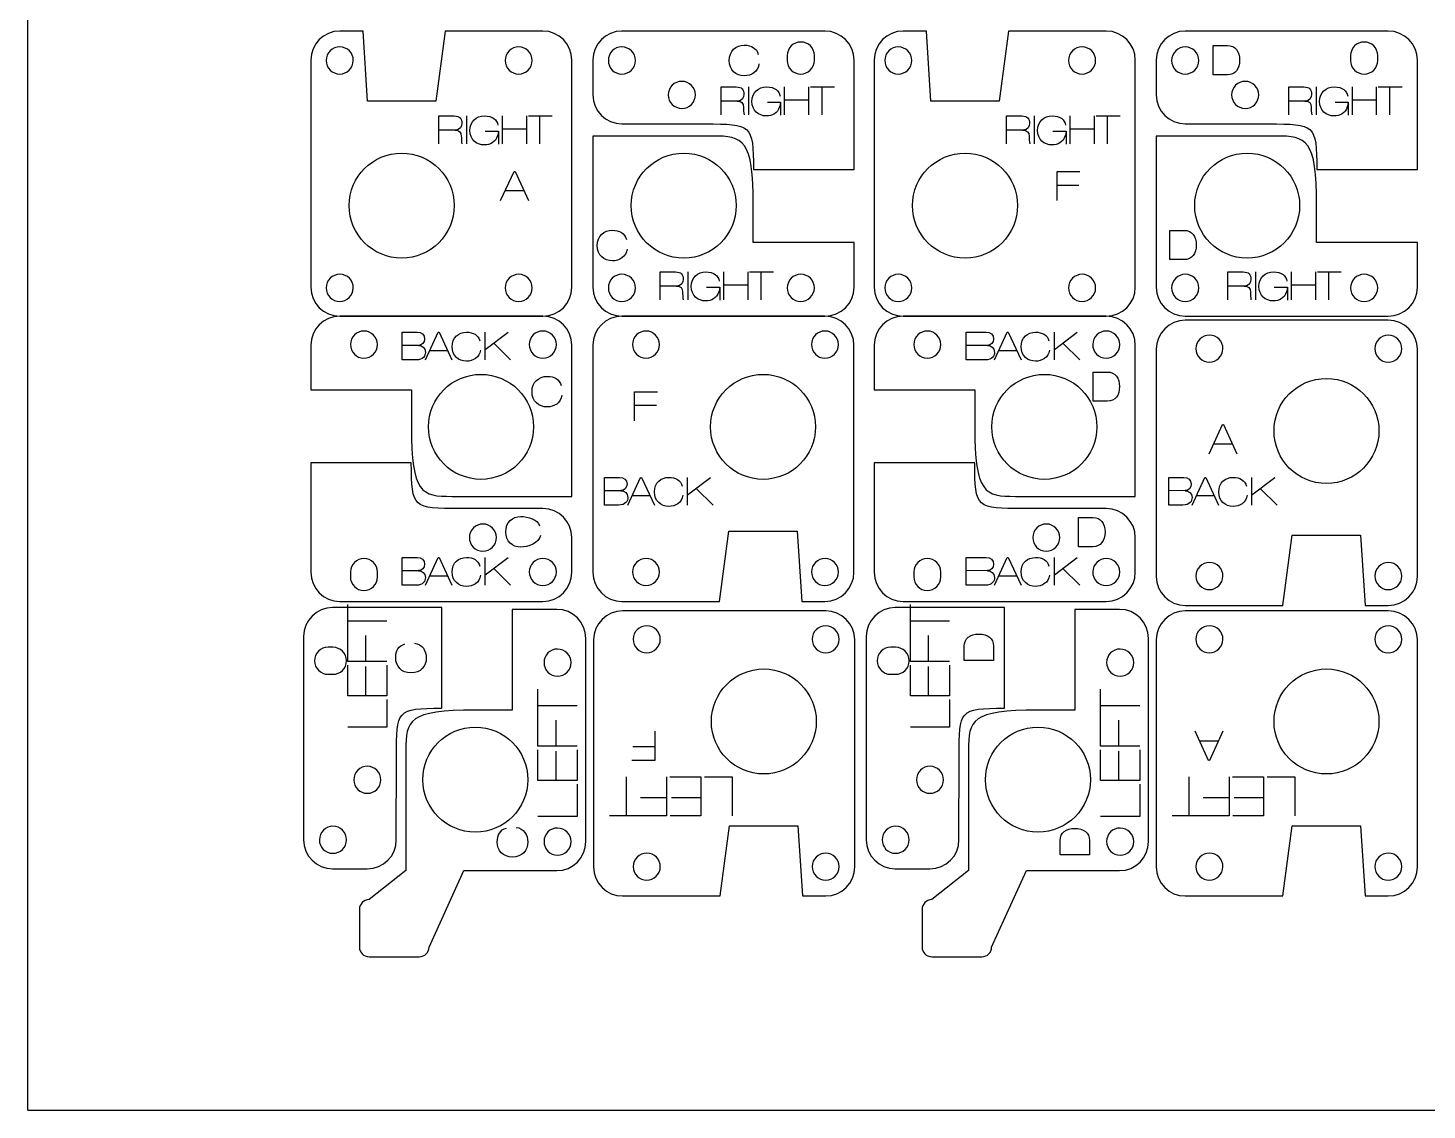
# Model space of a CAD drawing. Header units: millimetres. Extents: x 0 to 305, y -305 to 0.
# Drawn here: x 0 to 144.6, y -304.8 to -193 of the extents above; entities that cross this region are included whole.
import ezdxf

# ---------------------------------------------------------------- set-up
doc = ezdxf.new("R2010")
doc.units = ezdxf.units.MM
doc.layers.add('CUTS', color=1, linetype='Continuous', true_color=0xff0000)
doc.layers.add('TEXT', color=5, linetype='Continuous', true_color=0x0000ff)
doc.layers.add('laser bed referance', color=3, linetype='Continuous', lineweight=25, true_color=0x00ff00)

msp = doc.modelspace()

# ---------------------------------------------------------------- linework, layer by layer
at = {"layer": 'CUTS', "color": 1, "lineweight": 25, "true_color": 0xff0000}
for points in [[(35.1, -200.54), (34.64, -193.29), (32.23, -193.29)], [(53.23, -193.29), (43.14, -193.29), (42.17, -200.54), (35.1, -200.54), (35.1, -200.54)], [(82.4, -193.29), (61.4, -193.29)], [(93.35, -200.54), (92.88, -193.29), (90.48, -193.29)], [(111.48, -193.29), (101.38, -193.29), (100.42, -200.54), (93.35, -200.54), (93.35, -200.54)], [(140.64, -193.29), (119.64, -193.29)], [(29.24, -196.3), (29.24, -219.76)], [(56.23, -219.76), (56.23, -196.3)], [(58.4, -196.3), (58.4, -199.89)], [(75, -207.6), (85.4, -207.6), (85.4, -196.3)], [(78.5, -195.81), (78.5, -196.32)], [(81.3, -196.33), (81.3, -195.82), (81.3, -195.82)], [(87.48, -196.3), (87.48, -219.76)], [(114.48, -219.76), (114.48, -196.3)], [(116.64, -196.3), (116.64, -199.89)], [(133.24, -207.6), (143.64, -207.6), (143.64, -196.3)], [(136.74, -195.81), (136.74, -196.32)], [(139.54, -196.33), (139.54, -195.82), (139.54, -195.82)], [(61.4, -202.88), (69.99, -202.89), (69.99, -202.89)], [(119.64, -202.88), (128.23, -202.89), (128.23, -202.89)], [(58.4, -204.14), (58.4, -219.76)], [(70.8, -204.14), (58.4, -204.14), (58.4, -204.14)], [(116.64, -204.14), (116.64, -219.76)], [(129.04, -204.14), (116.64, -204.14), (116.64, -204.14)], [(85.4, -219.76), (85.4, -215.15), (74.99, -215.15), (74.99, -211.33)], [(143.64, -219.76), (143.64, -215.15), (133.23, -215.15), (133.23, -211.33)], [(53.23, -222.76), (32.23, -222.76)], [(32.23, -222.76), (53.23, -222.76)], [(82.39, -222.76), (61.4, -222.76)], [(61.4, -222.76), (82.4, -222.76)], [(111.48, -222.76), (90.48, -222.76)], [(90.48, -222.76), (111.48, -222.76)], [(119.64, -222.76), (140.64, -222.76)], [(140.64, -223.18), (119.64, -223.18)], [(29.24, -225.76), (29.24, -230.37), (39.64, -230.37), (39.64, -234.19)], [(56.23, -241.38), (56.23, -225.76)], [(58.4, -225.76), (58.4, -249.23)], [(85.39, -249.23), (85.39, -225.76)], [(87.48, -225.76), (87.48, -230.37), (97.89, -230.37), (97.89, -234.19)], [(114.48, -241.38), (114.48, -225.76)], [(116.64, -226.18), (116.64, -249.65)], [(143.64, -249.65), (143.64, -226.18)], [(39.63, -237.92), (29.24, -237.92), (29.24, -249.23)], [(97.88, -237.92), (87.48, -237.92), (87.48, -249.23)], [(43.83, -241.38), (56.23, -241.38), (56.23, -241.38)], [(102.08, -241.38), (114.48, -241.38), (114.48, -241.38)], [(53.23, -242.64), (44.64, -242.63), (44.64, -242.64)], [(111.48, -242.64), (102.89, -242.63), (102.89, -242.64)], [(56.23, -249.23), (56.23, -245.64)], [(72.46, -244.98), (79.53, -244.98), (79.53, -244.98)], [(114.48, -249.23), (114.48, -245.64)], [(119.64, -252.65), (129.74, -252.65), (130.7, -245.4), (137.77, -245.4), (137.77, -245.4)], [(137.77, -245.4), (138.24, -252.65), (140.64, -252.65)], [(33.33, -249.19), (33.33, -249.7), (33.33, -249.7)], [(36.13, -249.71), (36.13, -249.2)], [(91.58, -249.19), (91.58, -249.7), (91.58, -249.7)], [(94.38, -249.71), (94.38, -249.2)], [(42.8, -263.27), (42.8, -252.88), (31.49, -252.88)], [(32.23, -252.23), (53.23, -252.23)], [(54.68, -253.06), (50.07, -253.06), (50.07, -263.47), (46.25, -263.47)], [(61.4, -252.23), (71.49, -252.23)], [(79.99, -252.23), (82.39, -252.23)], [(100.97, -263.27), (100.97, -252.88), (89.66, -252.88)], [(90.48, -252.23), (111.48, -252.23)], [(112.85, -253.06), (108.24, -253.06), (108.24, -263.47), (104.42, -263.47)], [(82.47, -253.22), (61.47, -253.22)], [(140.64, -253.22), (119.64, -253.22)], [(28.49, -255.87), (28.49, -276.87)], [(86.66, -255.87), (86.66, -276.87)], [(31.53, -256.97), (31.02, -256.97), (31.02, -256.97)], [(57.68, -277.06), (57.68, -256.06)], [(58.47, -256.22), (58.47, -279.68)], [(85.47, -279.68), (85.47, -256.22)], [(89.7, -256.97), (89.19, -256.97), (89.19, -256.97)], [(115.85, -277.06), (115.85, -256.06)], [(116.64, -256.22), (116.64, -279.68)], [(143.64, -279.68), (143.64, -256.22)], [(31.01, -259.77), (31.52, -259.77)], [(89.18, -259.77), (89.69, -259.77)], [(39.06, -267.66), (39.06, -280.06), (35.26, -283.06)], [(38.08, -276.87), (38.09, -268.29), (38.09, -268.29)], [(97.23, -267.66), (97.23, -280.06), (93.43, -283.06)], [(96.25, -276.87), (96.26, -268.29), (96.26, -268.29)], [(61.47, -282.68), (71.57, -282.68), (72.53, -275.44), (79.6, -275.44), (79.6, -275.44)], [(79.6, -275.44), (80.07, -282.68), (82.47, -282.68)], [(119.64, -282.68), (129.74, -282.68), (130.7, -275.44), (137.77, -275.44), (137.77, -275.44)], [(137.77, -275.44), (138.24, -282.68), (140.64, -282.68)], [(31.49, -279.87), (35.08, -279.87)], [(41.46, -287.96), (45.06, -280.06), (54.68, -280.06)], [(89.66, -279.87), (93.25, -279.87)], [(99.63, -287.96), (103.23, -280.06), (112.85, -280.06)], [(34.26, -284.07), (34.26, -287.96), (34.26, -287.96)], [(92.43, -284.07), (92.43, -287.96), (92.43, -287.96)], [(35.26, -288.96), (40.46, -288.96)], [(93.43, -288.96), (98.63, -288.96)]]:
    msp.add_lwpolyline(points, dxfattribs=at)
for points in [[(32.23, -193.29), (30.58, -193.29), (29.24, -194.64), (29.24, -196.3)], [(56.23, -196.3), (56.23, -194.64), (54.89, -193.29), (53.23, -193.29)], [(61.4, -193.29), (59.74, -193.29), (58.4, -194.64), (58.4, -196.3)], [(85.4, -196.3), (85.4, -194.64), (84.05, -193.29), (82.4, -193.29)], [(90.48, -193.29), (88.82, -193.29), (87.48, -194.64), (87.48, -196.3)], [(114.48, -196.3), (114.48, -194.64), (113.13, -193.29), (111.48, -193.29)], [(119.64, -193.29), (117.99, -193.29), (116.64, -194.64), (116.64, -196.3)], [(143.64, -196.3), (143.64, -194.64), (142.3, -193.29), (140.64, -193.29)], [(32.24, -194.93), (31.47, -194.93), (30.84, -195.55), (30.83, -196.32)], [(33.63, -196.33), (33.64, -195.56), (33.01, -194.93), (32.24, -194.93)], [(50.74, -194.93), (49.96, -194.93), (49.33, -195.55), (49.33, -196.32)], [(52.13, -196.33), (52.13, -195.56), (51.51, -194.93), (50.74, -194.93)], [(61.4, -194.93), (60.63, -194.93), (60, -195.55), (60, -196.32)], [(62.8, -196.33), (62.8, -195.56), (62.18, -194.93), (61.4, -194.93)], [(79.9, -194.42), (79.13, -194.42), (78.5, -195.04), (78.5, -195.81)], [(81.3, -195.82), (81.3, -195.05), (80.67, -194.42), (79.9, -194.42)], [(89.98, -194.93), (89.21, -194.93), (88.58, -195.55), (88.58, -196.32)], [(91.38, -196.33), (91.38, -195.56), (90.76, -194.93), (89.98, -194.93)], [(108.98, -194.93), (108.21, -194.93), (107.58, -195.55), (107.58, -196.32)], [(110.38, -196.33), (110.38, -195.56), (109.76, -194.93), (108.98, -194.93)], [(119.65, -194.93), (118.87, -194.93), (118.25, -195.55), (118.24, -196.32)], [(121.04, -196.33), (121.05, -195.56), (120.42, -194.93), (119.65, -194.93)], [(138.15, -194.42), (137.37, -194.42), (136.74, -195.04), (136.74, -195.81)], [(139.54, -195.82), (139.54, -195.05), (138.92, -194.42), (138.15, -194.42)], [(30.83, -196.32), (30.83, -197.1), (31.46, -197.73), (32.23, -197.73)], [(32.23, -197.73), (33, -197.73), (33.63, -197.11), (33.63, -196.33)], [(49.33, -196.32), (49.33, -197.1), (49.95, -197.73), (50.73, -197.73)], [(50.73, -197.73), (51.5, -197.73), (52.13, -197.11), (52.13, -196.33)], [(60, -196.32), (60, -197.1), (60.62, -197.73), (61.39, -197.73)], [(61.39, -197.73), (62.17, -197.73), (62.8, -197.11), (62.8, -196.33)], [(78.5, -196.32), (78.49, -197.1), (79.12, -197.73), (79.89, -197.73)], [(79.89, -197.73), (80.66, -197.73), (81.29, -197.11), (81.3, -196.33)], [(88.58, -196.32), (88.58, -197.1), (89.2, -197.73), (89.97, -197.73)], [(89.97, -197.73), (90.75, -197.73), (91.38, -197.11), (91.38, -196.33)], [(107.58, -196.32), (107.57, -197.1), (108.2, -197.73), (108.97, -197.73)], [(108.97, -197.73), (109.75, -197.73), (110.37, -197.11), (110.38, -196.33)], [(118.24, -196.32), (118.24, -197.1), (118.86, -197.73), (119.64, -197.73)], [(119.64, -197.73), (120.41, -197.73), (121.04, -197.11), (121.04, -196.33)], [(136.74, -196.32), (136.74, -197.1), (137.36, -197.73), (138.14, -197.73)], [(138.14, -197.73), (138.91, -197.73), (139.54, -197.11), (139.54, -196.33)], [(67.6, -198.49), (66.83, -198.48), (66.2, -199.11), (66.2, -199.88)], [(69, -199.89), (69, -199.12), (68.38, -198.49), (67.6, -198.49)], [(125.85, -198.49), (125.07, -198.48), (124.45, -199.11), (124.44, -199.88)], [(127.24, -199.89), (127.25, -199.12), (126.62, -198.49), (125.85, -198.49)], [(58.4, -199.89), (58.4, -201.54), (59.74, -202.88), (61.4, -202.88)], [(66.2, -199.88), (66.19, -200.65), (66.82, -201.28), (67.59, -201.28)], [(67.59, -201.28), (68.37, -201.29), (68.99, -200.66), (69, -199.89)], [(116.64, -199.89), (116.64, -201.54), (117.99, -202.88), (119.64, -202.88)], [(124.44, -199.88), (124.44, -200.65), (125.07, -201.28), (125.84, -201.28)], [(125.84, -201.28), (126.61, -201.29), (127.24, -200.66), (127.24, -199.89)], [(69.99, -202.89), (74.79, -202.89), (75, -202.89), (75, -207.6)], [(128.23, -202.89), (133.03, -202.89), (133.24, -202.89), (133.24, -207.6)], [(74.99, -211.33), (74.99, -204.42), (73.93, -204.14), (70.8, -204.14)], [(133.23, -211.33), (133.23, -204.42), (132.18, -204.14), (129.04, -204.14)], [(33.21, -211.33), (33.21, -208.33), (35.64, -205.9), (38.63, -205.9)], [(38.63, -205.9), (41.63, -205.9), (44.06, -208.33), (44.06, -211.33)], [(62.37, -211.33), (62.37, -208.33), (64.8, -205.9), (67.8, -205.9)], [(67.8, -205.9), (70.79, -205.9), (73.22, -208.33), (73.22, -211.33)], [(91.45, -211.33), (91.45, -208.33), (93.88, -205.9), (96.88, -205.9)], [(96.88, -205.9), (99.88, -205.9), (102.3, -208.33), (102.3, -211.33)], [(120.62, -211.33), (120.62, -208.33), (123.05, -205.9), (126.04, -205.9)], [(126.04, -205.9), (129.04, -205.9), (131.47, -208.33), (131.47, -211.33)], [(38.63, -216.75), (35.64, -216.75), (33.21, -214.33), (33.21, -211.33)], [(44.06, -211.33), (44.06, -214.33), (41.63, -216.75), (38.63, -216.75)], [(67.8, -216.75), (64.8, -216.75), (62.37, -214.33), (62.37, -211.33)], [(73.22, -211.33), (73.22, -214.33), (70.79, -216.75), (67.8, -216.75)], [(96.88, -216.75), (93.88, -216.75), (91.45, -214.33), (91.45, -211.33)], [(102.3, -211.33), (102.3, -214.33), (99.88, -216.75), (96.88, -216.75)], [(126.04, -216.75), (123.05, -216.75), (120.62, -214.33), (120.62, -211.33)], [(131.47, -211.33), (131.47, -214.33), (129.04, -216.75), (126.04, -216.75)], [(29.24, -219.76), (29.24, -221.42), (30.58, -222.76), (32.23, -222.76)], [(32.24, -218.43), (31.47, -218.43), (30.84, -219.05), (30.83, -219.82)], [(30.83, -219.82), (30.83, -220.6), (31.46, -221.23), (32.23, -221.23)], [(32.23, -221.23), (33, -221.23), (33.63, -220.61), (33.63, -219.84)], [(33.63, -219.84), (33.64, -219.06), (33.01, -218.43), (32.24, -218.43)], [(50.74, -218.43), (49.96, -218.43), (49.33, -219.05), (49.33, -219.82)], [(49.33, -219.82), (49.33, -220.6), (49.95, -221.23), (50.73, -221.23)], [(50.73, -221.23), (51.5, -221.23), (52.13, -220.61), (52.13, -219.84)], [(52.13, -219.84), (52.13, -219.06), (51.51, -218.43), (50.74, -218.43)], [(53.23, -222.76), (54.89, -222.76), (56.23, -221.42), (56.23, -219.76)], [(58.4, -219.76), (58.4, -221.42), (59.74, -222.76), (61.4, -222.76)], [(61.4, -218.43), (60.63, -218.43), (60, -219.05), (60, -219.83)], [(60, -219.83), (60, -220.6), (60.62, -221.23), (61.39, -221.23)], [(61.39, -221.23), (62.17, -221.23), (62.8, -220.61), (62.8, -219.84)], [(62.8, -219.84), (62.8, -219.06), (62.18, -218.43), (61.4, -218.43)], [(78.5, -219.83), (78.49, -220.6), (79.12, -221.23), (79.89, -221.23)], [(79.9, -218.43), (79.13, -218.43), (78.5, -219.05), (78.5, -219.83)], [(79.89, -221.23), (80.66, -221.23), (81.29, -220.61), (81.3, -219.84)], [(81.3, -219.84), (81.3, -219.06), (80.67, -218.43), (79.9, -218.43)], [(82.4, -222.76), (84.05, -222.76), (85.4, -221.42), (85.4, -219.76)], [(87.48, -219.76), (87.48, -221.42), (88.82, -222.76), (90.48, -222.76)], [(89.98, -218.43), (89.21, -218.43), (88.58, -219.05), (88.58, -219.82)], [(88.58, -219.82), (88.58, -220.6), (89.2, -221.23), (89.97, -221.23)], [(89.97, -221.23), (90.75, -221.23), (91.38, -220.61), (91.38, -219.84)], [(91.38, -219.84), (91.38, -219.06), (90.76, -218.43), (89.98, -218.43)], [(107.58, -219.82), (107.57, -220.6), (108.2, -221.23), (108.97, -221.23)], [(108.98, -218.43), (108.21, -218.43), (107.58, -219.05), (107.58, -219.82)], [(108.97, -221.23), (109.75, -221.23), (110.37, -220.61), (110.38, -219.84)], [(110.38, -219.84), (110.38, -219.06), (109.75, -218.43), (108.98, -218.43)], [(111.48, -222.76), (113.13, -222.76), (114.48, -221.42), (114.48, -219.76)], [(116.64, -219.76), (116.64, -221.42), (117.99, -222.76), (119.64, -222.76)], [(119.65, -218.43), (118.87, -218.43), (118.25, -219.05), (118.24, -219.83)], [(118.24, -219.83), (118.24, -220.6), (118.86, -221.23), (119.64, -221.23)], [(119.64, -221.23), (120.41, -221.23), (121.04, -220.61), (121.04, -219.84)], [(121.04, -219.84), (121.05, -219.06), (120.42, -218.43), (119.65, -218.43)], [(138.14, -218.43), (137.37, -218.43), (136.74, -219.05), (136.74, -219.83)], [(136.74, -219.83), (136.74, -220.6), (137.36, -221.23), (138.14, -221.23)], [(139.54, -219.84), (139.54, -219.06), (138.92, -218.43), (138.14, -218.43)], [(138.14, -221.23), (138.91, -221.23), (139.54, -220.61), (139.54, -219.84)], [(140.64, -222.76), (142.3, -222.76), (143.64, -221.42), (143.64, -219.76)], [(32.23, -222.76), (30.58, -222.76), (29.24, -224.1), (29.24, -225.76)], [(56.23, -225.76), (56.23, -224.1), (54.89, -222.76), (53.23, -222.76)], [(61.4, -222.76), (59.74, -222.76), (58.4, -224.1), (58.4, -225.76)], [(85.39, -225.76), (85.39, -224.1), (84.05, -222.76), (82.39, -222.76)], [(90.48, -222.76), (88.82, -222.76), (87.48, -224.1), (87.48, -225.76)], [(114.48, -225.76), (114.48, -224.1), (113.13, -222.76), (111.48, -222.76)], [(119.64, -223.18), (117.99, -223.18), (116.64, -224.53), (116.64, -226.18)], [(143.64, -226.18), (143.64, -224.53), (142.3, -223.18), (140.64, -223.18)], [(34.74, -224.29), (33.97, -224.29), (33.34, -224.91), (33.34, -225.69)], [(36.13, -225.7), (36.14, -224.92), (35.51, -224.29), (34.74, -224.29)], [(53.24, -224.29), (52.46, -224.29), (51.83, -224.91), (51.83, -225.69)], [(54.63, -225.7), (54.63, -224.92), (54.01, -224.29), (53.24, -224.29)], [(63.9, -224.29), (63.13, -224.29), (62.5, -224.91), (62.5, -225.69)], [(65.3, -225.7), (65.3, -224.92), (64.68, -224.29), (63.9, -224.29)], [(82.4, -224.29), (81.63, -224.29), (81, -224.91), (81, -225.69)], [(83.79, -225.7), (83.8, -224.92), (83.17, -224.29), (82.4, -224.29)], [(92.99, -224.29), (92.21, -224.29), (91.58, -224.91), (91.58, -225.69)], [(94.38, -225.7), (94.38, -224.92), (93.76, -224.29), (92.99, -224.29)], [(111.48, -224.29), (110.71, -224.29), (110.08, -224.91), (110.08, -225.69)], [(112.88, -225.7), (112.88, -224.92), (112.25, -224.29), (111.48, -224.29)], [(122.15, -224.71), (121.37, -224.71), (120.75, -225.34), (120.74, -226.11)], [(123.54, -226.12), (123.55, -225.35), (122.92, -224.72), (122.15, -224.71)], [(140.64, -224.71), (139.87, -224.71), (139.24, -225.34), (139.24, -226.11)], [(142.04, -226.12), (142.04, -225.35), (141.42, -224.72), (140.64, -224.71)], [(33.34, -225.69), (33.33, -226.46), (33.96, -227.09), (34.73, -227.09)], [(34.73, -227.09), (35.5, -227.09), (36.13, -226.47), (36.13, -225.7)], [(51.83, -225.69), (51.83, -226.46), (52.45, -227.09), (53.23, -227.09)], [(53.23, -227.09), (54, -227.09), (54.63, -226.47), (54.63, -225.7)], [(62.5, -225.69), (62.5, -226.46), (63.12, -227.09), (63.89, -227.09)], [(63.89, -227.09), (64.67, -227.09), (65.3, -226.47), (65.3, -225.7)], [(81, -225.69), (80.99, -226.46), (81.62, -227.09), (82.39, -227.09)], [(82.39, -227.09), (83.16, -227.09), (83.79, -226.47), (83.79, -225.7)], [(91.58, -225.69), (91.58, -226.46), (92.2, -227.09), (92.98, -227.09)], [(92.98, -227.09), (93.75, -227.09), (94.38, -226.47), (94.38, -225.7)], [(110.08, -225.69), (110.07, -226.46), (110.7, -227.09), (111.47, -227.09)], [(111.47, -227.09), (112.25, -227.09), (112.87, -226.47), (112.88, -225.7)], [(120.74, -226.11), (120.74, -226.88), (121.37, -227.51), (122.14, -227.51)], [(122.14, -227.51), (122.91, -227.52), (123.54, -226.89), (123.54, -226.12)], [(139.24, -226.11), (139.24, -226.88), (139.86, -227.51), (140.63, -227.51)], [(140.63, -227.51), (141.41, -227.52), (142.04, -226.89), (142.04, -226.12)], [(41.41, -234.19), (41.41, -231.19), (43.84, -228.77), (46.83, -228.77)], [(46.83, -228.77), (49.83, -228.77), (52.26, -231.19), (52.26, -234.19)], [(70.57, -234.19), (70.57, -231.19), (73, -228.77), (76, -228.77)], [(76, -228.77), (78.99, -228.77), (81.42, -231.19), (81.42, -234.19)], [(99.65, -234.19), (99.65, -231.19), (102.08, -228.77), (105.08, -228.77)], [(105.08, -228.77), (108.07, -228.77), (110.5, -231.19), (110.5, -234.19)], [(128.82, -234.61), (128.82, -231.62), (131.24, -229.19), (134.24, -229.19)], [(134.24, -229.19), (137.24, -229.19), (139.67, -231.62), (139.67, -234.61)], [(39.64, -234.19), (39.64, -241.1), (40.7, -241.38), (43.83, -241.38)], [(46.83, -239.62), (43.84, -239.62), (41.41, -237.19), (41.41, -234.19)], [(52.26, -234.19), (52.26, -237.19), (49.83, -239.62), (46.83, -239.62)], [(76, -239.62), (73, -239.62), (70.57, -237.19), (70.57, -234.19)], [(81.42, -234.19), (81.42, -237.19), (78.99, -239.62), (76, -239.62)], [(97.89, -234.19), (97.89, -241.1), (98.94, -241.38), (102.08, -241.38)], [(105.08, -239.62), (102.08, -239.62), (99.65, -237.19), (99.65, -234.19)], [(110.5, -234.19), (110.5, -237.19), (108.07, -239.62), (105.08, -239.62)], [(134.24, -240.04), (131.24, -240.04), (128.82, -237.61), (128.82, -234.61)], [(139.67, -234.61), (139.67, -237.61), (137.24, -240.04), (134.24, -240.04)], [(44.64, -242.64), (39.84, -242.64), (39.63, -242.64), (39.63, -237.92)], [(102.89, -242.64), (98.09, -242.64), (97.88, -242.64), (97.88, -237.92)], [(56.23, -245.64), (56.23, -243.98), (54.89, -242.64), (53.23, -242.64)], [(114.48, -245.64), (114.48, -243.98), (113.13, -242.64), (111.48, -242.64)], [(47.04, -244.24), (46.26, -244.23), (45.64, -244.86), (45.63, -245.63)], [(48.43, -245.64), (48.44, -244.87), (47.81, -244.24), (47.04, -244.24)], [(105.28, -244.24), (104.51, -244.23), (103.88, -244.86), (103.88, -245.63)], [(106.68, -245.64), (106.68, -244.87), (106.06, -244.24), (105.28, -244.24)], [(45.63, -245.63), (45.63, -246.4), (46.25, -247.03), (47.03, -247.04)], [(47.03, -247.04), (47.8, -247.04), (48.43, -246.41), (48.43, -245.64)], [(71.49, -252.23), (71.49, -252.23), (72.46, -244.98), (72.46, -244.98)], [(79.53, -244.98), (79.53, -244.98), (79.99, -252.23), (79.99, -252.23)], [(103.88, -245.63), (103.87, -246.4), (104.5, -247.03), (105.27, -247.04)], [(105.27, -247.04), (106.05, -247.04), (106.67, -246.41), (106.68, -245.64)], [(34.74, -247.79), (33.97, -247.79), (33.34, -248.42), (33.33, -249.19)], [(36.13, -249.2), (36.14, -248.42), (35.51, -247.79), (34.74, -247.79)], [(53.24, -247.79), (52.46, -247.79), (51.83, -248.41), (51.83, -249.19)], [(54.63, -249.2), (54.63, -248.42), (54.01, -247.79), (53.24, -247.79)], [(63.9, -247.79), (63.13, -247.79), (62.5, -248.41), (62.5, -249.19)], [(65.3, -249.2), (65.3, -248.42), (64.68, -247.79), (63.9, -247.79)], [(82.4, -247.79), (81.63, -247.79), (81, -248.41), (81, -249.19)], [(83.79, -249.2), (83.8, -248.42), (83.17, -247.79), (82.4, -247.79)], [(92.98, -247.79), (92.21, -247.79), (91.58, -248.42), (91.58, -249.19)], [(94.38, -249.2), (94.38, -248.42), (93.76, -247.79), (92.98, -247.79)], [(111.48, -247.79), (110.71, -247.79), (110.08, -248.41), (110.08, -249.19)], [(112.88, -249.2), (112.88, -248.42), (112.25, -247.79), (111.48, -247.79)], [(122.15, -248.22), (121.38, -248.21), (120.75, -248.84), (120.74, -249.61)], [(123.54, -249.62), (123.55, -248.85), (122.92, -248.22), (122.15, -248.22)], [(140.65, -248.22), (139.87, -248.21), (139.24, -248.84), (139.24, -249.61)], [(142.04, -249.62), (142.04, -248.85), (141.42, -248.22), (140.65, -248.22)], [(29.24, -249.23), (29.24, -250.88), (30.58, -252.23), (32.23, -252.23)], [(33.33, -249.7), (33.33, -250.47), (33.96, -251.1), (34.73, -251.1)], [(34.73, -251.1), (35.5, -251.11), (36.13, -250.48), (36.13, -249.71)], [(51.83, -249.19), (51.83, -249.96), (52.45, -250.59), (53.23, -250.59)], [(53.23, -250.59), (54, -250.59), (54.63, -249.97), (54.63, -249.2)], [(53.23, -252.23), (54.89, -252.23), (56.23, -250.88), (56.23, -249.23)], [(58.4, -249.23), (58.4, -250.88), (59.74, -252.23), (61.4, -252.23)], [(62.5, -249.19), (62.5, -249.96), (63.12, -250.59), (63.89, -250.59)], [(63.89, -250.59), (64.67, -250.59), (65.3, -249.97), (65.3, -249.2)], [(81, -249.19), (80.99, -249.96), (81.62, -250.59), (82.39, -250.59)], [(82.39, -250.59), (83.16, -250.59), (83.79, -249.97), (83.79, -249.2)], [(82.39, -252.23), (84.05, -252.23), (85.39, -250.88), (85.39, -249.23)], [(87.48, -249.23), (87.48, -250.88), (88.82, -252.23), (90.48, -252.23)], [(91.58, -249.7), (91.58, -250.47), (92.2, -251.1), (92.97, -251.1)], [(92.97, -251.1), (93.75, -251.11), (94.38, -250.48), (94.38, -249.71)], [(110.08, -249.19), (110.07, -249.96), (110.7, -250.59), (111.47, -250.59)], [(111.47, -250.59), (112.25, -250.59), (112.87, -249.97), (112.88, -249.2)], [(111.48, -252.23), (113.13, -252.23), (114.48, -250.88), (114.48, -249.23)], [(116.64, -249.65), (116.64, -251.31), (117.99, -252.65), (119.64, -252.65)], [(120.74, -249.61), (120.74, -250.38), (121.37, -251.01), (122.14, -251.02)], [(122.14, -251.02), (122.91, -251.02), (123.54, -250.39), (123.54, -249.62)], [(139.24, -249.61), (139.24, -250.38), (139.86, -251.01), (140.63, -251.02)], [(140.63, -251.02), (141.41, -251.02), (142.04, -250.39), (142.04, -249.62)], [(140.64, -252.65), (142.3, -252.65), (143.64, -251.31), (143.64, -249.65)], [(31.49, -252.88), (29.84, -252.88), (28.49, -254.22), (28.49, -255.87)], [(57.68, -256.06), (57.68, -254.4), (56.34, -253.06), (54.68, -253.06)], [(89.66, -252.88), (88.01, -252.88), (86.66, -254.22), (86.66, -255.87)], [(115.85, -256.06), (115.85, -254.4), (114.51, -253.06), (112.85, -253.06)], [(61.47, -253.22), (59.82, -253.22), (58.47, -254.56), (58.47, -256.22)], [(85.47, -256.22), (85.47, -254.56), (84.13, -253.22), (82.47, -253.22)], [(119.64, -253.22), (117.99, -253.22), (116.64, -254.56), (116.64, -256.22)], [(143.64, -256.22), (143.64, -254.56), (142.3, -253.22), (140.64, -253.22)], [(63.98, -254.75), (63.21, -254.75), (62.58, -255.37), (62.57, -256.14)], [(65.37, -256.16), (65.38, -255.38), (64.75, -254.75), (63.98, -254.75)], [(82.47, -254.75), (81.7, -254.75), (81.07, -255.37), (81.07, -256.14)], [(83.87, -256.16), (83.87, -255.38), (83.25, -254.75), (82.47, -254.75)], [(122.15, -254.75), (121.37, -254.75), (120.75, -255.37), (120.74, -256.14)], [(123.54, -256.16), (123.55, -255.38), (122.92, -254.75), (122.15, -254.75)], [(140.64, -254.75), (139.87, -254.75), (139.24, -255.37), (139.24, -256.14)], [(142.04, -256.16), (142.04, -255.38), (141.42, -254.75), (140.64, -254.75)], [(31.02, -256.97), (30.25, -256.97), (29.62, -257.6), (29.62, -258.37)], [(32.93, -258.38), (32.93, -257.61), (32.31, -256.98), (31.53, -256.97)], [(54.75, -257.16), (53.98, -257.16), (53.35, -257.78), (53.35, -258.55)], [(56.15, -258.56), (56.15, -257.79), (55.53, -257.16), (54.75, -257.16)], [(62.57, -256.14), (62.57, -256.92), (63.2, -257.55), (63.97, -257.55)], [(63.97, -257.55), (64.74, -257.55), (65.37, -256.93), (65.37, -256.16)], [(81.07, -256.14), (81.07, -256.92), (81.69, -257.55), (82.47, -257.55)], [(82.47, -257.55), (83.24, -257.55), (83.87, -256.93), (83.87, -256.16)], [(89.19, -256.97), (88.42, -256.97), (87.79, -257.6), (87.79, -258.37)], [(91.1, -258.38), (91.1, -257.61), (90.48, -256.98), (89.7, -256.97)], [(112.92, -257.16), (112.15, -257.16), (111.52, -257.78), (111.52, -258.55)], [(114.32, -258.56), (114.32, -257.79), (113.7, -257.16), (112.92, -257.16)], [(120.74, -256.14), (120.74, -256.92), (121.37, -257.55), (122.14, -257.55)], [(122.14, -257.55), (122.91, -257.55), (123.54, -256.93), (123.54, -256.16)], [(139.24, -256.14), (139.24, -256.92), (139.86, -257.55), (140.63, -257.55)], [(140.63, -257.55), (141.41, -257.55), (142.04, -256.93), (142.04, -256.16)], [(29.62, -258.37), (29.61, -259.14), (30.24, -259.77), (31.01, -259.77)], [(31.52, -259.77), (32.3, -259.78), (32.93, -259.15), (32.93, -258.38)], [(53.35, -258.55), (53.35, -259.33), (53.97, -259.96), (54.74, -259.96)], [(54.74, -259.96), (55.52, -259.96), (56.15, -259.34), (56.15, -258.56)], [(87.79, -258.37), (87.78, -259.14), (88.41, -259.77), (89.18, -259.77)], [(89.69, -259.77), (90.47, -259.78), (91.1, -259.15), (91.1, -258.38)], [(111.52, -258.55), (111.52, -259.33), (112.14, -259.96), (112.91, -259.96)], [(112.91, -259.96), (113.69, -259.96), (114.32, -259.34), (114.32, -258.56)], [(70.65, -264.65), (70.65, -261.65), (73.08, -259.22), (76.07, -259.22)], [(76.07, -259.22), (79.07, -259.22), (81.5, -261.65), (81.5, -264.65)], [(128.82, -264.65), (128.82, -261.65), (131.24, -259.22), (134.24, -259.22)], [(134.24, -259.22), (137.24, -259.22), (139.67, -261.65), (139.67, -264.65)], [(38.09, -268.29), (38.09, -263.48), (38.09, -263.27), (42.8, -263.27)], [(46.25, -263.47), (39.34, -263.47), (39.06, -264.52), (39.06, -267.66)], [(76.07, -270.07), (73.08, -270.07), (70.65, -267.65), (70.65, -264.65)], [(81.5, -264.65), (81.5, -267.65), (79.07, -270.07), (76.07, -270.07)], [(96.26, -268.29), (96.26, -263.48), (96.26, -263.27), (100.97, -263.27)], [(104.42, -263.47), (97.51, -263.47), (97.23, -264.52), (97.23, -267.66)], [(134.24, -270.07), (131.24, -270.07), (128.82, -267.65), (128.82, -264.65)], [(139.67, -264.65), (139.67, -267.65), (137.24, -270.07), (134.24, -270.07)], [(40.82, -270.66), (40.82, -267.66), (43.25, -265.23), (46.25, -265.23)], [(46.25, -265.23), (49.25, -265.23), (51.67, -267.66), (51.67, -270.66)], [(98.99, -270.66), (98.99, -267.66), (101.42, -265.23), (104.42, -265.23)], [(104.42, -265.23), (107.42, -265.23), (109.84, -267.66), (109.84, -270.66)], [(35.09, -269.27), (34.32, -269.27), (33.69, -269.89), (33.69, -270.67)], [(36.48, -270.68), (36.49, -269.9), (35.86, -269.28), (35.09, -269.27)], [(93.26, -269.27), (92.49, -269.27), (91.86, -269.89), (91.86, -270.67)], [(94.65, -270.68), (94.66, -269.9), (94.03, -269.28), (93.26, -269.27)], [(33.69, -270.67), (33.68, -271.44), (34.31, -272.07), (35.08, -272.07)], [(35.08, -272.07), (35.85, -272.08), (36.48, -271.45), (36.48, -270.68)], [(46.25, -276.08), (43.25, -276.08), (40.82, -273.65), (40.82, -270.66)], [(51.67, -270.66), (51.67, -273.65), (49.25, -276.08), (46.25, -276.08)], [(91.86, -270.67), (91.85, -271.44), (92.48, -272.07), (93.25, -272.07)], [(93.25, -272.07), (94.02, -272.08), (94.65, -271.45), (94.65, -270.68)], [(104.42, -276.08), (101.42, -276.08), (98.99, -273.65), (98.99, -270.66)], [(109.84, -270.66), (109.84, -273.65), (107.42, -276.08), (104.42, -276.08)], [(31.53, -275.47), (30.76, -275.47), (30.13, -276.1), (30.13, -276.87)], [(32.93, -276.88), (32.93, -276.1), (32.31, -275.48), (31.53, -275.47)], [(54.75, -275.66), (53.98, -275.65), (53.35, -276.28), (53.35, -277.05)], [(56.15, -277.06), (56.15, -276.29), (55.53, -275.66), (54.75, -275.66)], [(89.7, -275.47), (88.93, -275.47), (88.3, -276.1), (88.3, -276.87)], [(91.1, -276.88), (91.1, -276.1), (90.48, -275.48), (89.7, -275.47)], [(112.92, -275.66), (112.15, -275.65), (111.52, -276.28), (111.52, -277.05)], [(114.32, -277.06), (114.32, -276.29), (113.7, -275.66), (112.92, -275.66)], [(28.49, -276.87), (28.49, -278.53), (29.84, -279.87), (31.49, -279.87)], [(30.13, -276.87), (30.12, -277.64), (30.75, -278.27), (31.52, -278.27)], [(31.52, -278.27), (32.3, -278.27), (32.93, -277.65), (32.93, -276.88)], [(35.08, -279.87), (36.74, -279.87), (38.08, -278.53), (38.08, -276.87)], [(53.35, -277.05), (53.35, -277.83), (53.97, -278.45), (54.74, -278.46)], [(54.68, -280.06), (56.34, -280.06), (57.68, -278.71), (57.68, -277.06)], [(54.74, -278.46), (55.52, -278.46), (56.15, -277.84), (56.15, -277.06)], [(86.66, -276.87), (86.66, -278.53), (88.01, -279.87), (89.66, -279.87)], [(88.3, -276.87), (88.3, -277.64), (88.92, -278.27), (89.69, -278.27)], [(89.69, -278.27), (90.47, -278.27), (91.1, -277.65), (91.1, -276.88)], [(93.25, -279.87), (94.91, -279.87), (96.25, -278.53), (96.25, -276.87)], [(111.52, -277.05), (111.52, -277.83), (112.14, -278.45), (112.91, -278.46)], [(112.85, -280.06), (114.51, -280.06), (115.85, -278.71), (115.85, -277.06)], [(112.91, -278.46), (113.69, -278.46), (114.32, -277.84), (114.32, -277.06)], [(63.98, -278.25), (63.21, -278.25), (62.58, -278.87), (62.57, -279.65)], [(65.37, -279.66), (65.38, -278.88), (64.75, -278.25), (63.98, -278.25)], [(82.47, -278.25), (81.7, -278.25), (81.07, -278.87), (81.07, -279.64)], [(83.87, -279.65), (83.87, -278.88), (83.25, -278.25), (82.47, -278.25)], [(122.15, -278.25), (121.38, -278.25), (120.75, -278.87), (120.74, -279.65)], [(123.54, -279.66), (123.55, -278.88), (122.92, -278.25), (122.15, -278.25)], [(140.65, -278.25), (139.87, -278.25), (139.24, -278.87), (139.24, -279.64)], [(142.04, -279.65), (142.04, -278.88), (141.42, -278.25), (140.65, -278.25)], [(58.47, -279.68), (58.47, -281.34), (59.82, -282.68), (61.47, -282.68)], [(62.57, -279.65), (62.57, -280.42), (63.2, -281.05), (63.97, -281.05)], [(63.97, -281.05), (64.74, -281.05), (65.37, -280.43), (65.37, -279.66)], [(81.07, -279.64), (81.07, -280.42), (81.69, -281.05), (82.47, -281.05)], [(82.47, -281.05), (83.24, -281.05), (83.87, -280.43), (83.87, -279.65)], [(82.47, -282.68), (84.13, -282.68), (85.47, -281.34), (85.47, -279.68)], [(116.64, -279.68), (116.64, -281.34), (117.99, -282.68), (119.64, -282.68)], [(120.74, -279.65), (120.74, -280.42), (121.37, -281.05), (122.14, -281.05)], [(122.14, -281.05), (122.91, -281.05), (123.54, -280.43), (123.54, -279.66)], [(139.24, -279.64), (139.24, -280.42), (139.86, -281.05), (140.63, -281.05)], [(140.63, -281.05), (141.41, -281.05), (142.04, -280.43), (142.04, -279.65)], [(140.64, -282.68), (142.3, -282.68), (143.64, -281.34), (143.64, -279.68)], [(35.26, -283.06), (34.71, -283.06), (34.26, -283.52), (34.26, -284.07)], [(93.43, -283.06), (92.88, -283.06), (92.43, -283.52), (92.43, -284.07)], [(34.26, -287.96), (34.26, -288.51), (34.71, -288.96), (35.26, -288.96)], [(40.46, -288.96), (41.01, -288.96), (41.46, -288.51), (41.46, -287.96)], [(92.43, -287.96), (92.43, -288.51), (92.88, -288.96), (93.43, -288.96)], [(98.63, -288.96), (99.18, -288.96), (99.63, -288.51), (99.63, -287.96)]]:
    msp.add_open_spline(points, degree=3, dxfattribs=at)
at = {"layer": 'laser bed referance'}
for q in [(0, 0), (304.8, -304.8)]:
    msp.add_line((0, -304.8), q, dxfattribs=at)
at = {"layer": 'TEXT', "color": 5, "lineweight": 25, "true_color": 0x0000ff}
for points in [[(122.53, -194.79), (124, -194.79)], [(124, -197.81), (122.53, -197.81), (122.53, -194.79), (122.53, -194.79)], [(71.65, -201.93), (71.65, -199.06), (73.23, -199.06)], [(74.5, -199.06), (74.5, -201.93)], [(78.23, -201.93), (78.23, -199.06)], [(80.7, -199.06), (80.7, -201.93)], [(80.89, -199.06), (83.37, -199.06)], [(82.09, -201.93), (82.09, -199.08)], [(130.34, -201.93), (130.34, -199.06), (131.92, -199.06)], [(133.19, -199.06), (133.19, -201.93)], [(136.93, -201.93), (136.93, -199.06)], [(139.39, -199.06), (139.39, -201.93)], [(139.58, -199.06), (142.06, -199.06)], [(140.78, -201.93), (140.78, -199.08)], [(73.34, -200.53), (73.33, -200.53), (71.65, -200.54)], [(76.44, -200.65), (77.79, -200.65), (77.79, -201.99)], [(78.23, -200.39), (80.7, -200.39)], [(132.03, -200.53), (132.02, -200.53), (130.34, -200.54)], [(135.14, -200.65), (136.49, -200.65), (136.49, -201.99)], [(136.93, -200.39), (139.39, -200.39)], [(42.48, -204.93), (42.48, -202.06), (44.06, -202.06)], [(45.34, -202.06), (45.34, -204.93)], [(49.07, -204.93), (49.07, -202.06)], [(51.53, -202.06), (51.53, -204.93)], [(51.73, -202.06), (54.2, -202.06)], [(52.93, -204.93), (52.93, -202.08)], [(101.18, -204.93), (101.18, -202.06), (102.76, -202.06)], [(104.03, -202.06), (104.03, -204.93)], [(107.76, -204.93), (107.76, -202.06)], [(110.22, -202.06), (110.22, -204.93)], [(110.42, -202.06), (112.9, -202.06)], [(111.62, -204.93), (111.62, -202.08)], [(44.17, -203.53), (44.17, -203.53), (42.48, -203.54)], [(47.28, -203.65), (48.63, -203.65), (48.63, -204.99)], [(49.07, -203.39), (51.53, -203.39)], [(102.87, -203.53), (102.86, -203.53), (101.18, -203.54)], [(105.97, -203.65), (107.32, -203.65), (107.32, -204.99)], [(107.76, -203.39), (110.22, -203.39)], [(48.86, -210.81), (50.25, -207.79), (50.36, -207.79), (51.74, -210.81)], [(106.39, -210.81), (106.39, -207.79), (108.74, -207.79)], [(106.39, -209.2), (108.64, -209.2)], [(51.28, -209.81), (49.31, -209.81)], [(118.05, -213.89), (119.52, -213.89)], [(119.52, -216.91), (118.05, -216.91), (118.05, -213.89), (118.05, -213.89)], [(65.36, -221.05), (65.36, -218.18), (66.94, -218.18)], [(68.22, -218.18), (68.22, -221.05)], [(71.95, -221.05), (71.95, -218.18)], [(74.41, -218.18), (74.41, -221.05)], [(74.61, -218.18), (77.08, -218.18)], [(75.81, -221.05), (75.81, -218.2)], [(124.06, -221.05), (124.06, -218.18), (125.64, -218.18)], [(126.91, -218.18), (126.91, -221.05)], [(130.64, -221.05), (130.64, -218.18)], [(133.1, -218.18), (133.1, -221.05)], [(133.3, -218.18), (135.78, -218.18)], [(134.5, -221.05), (134.5, -218.2)], [(67.05, -219.65), (67.05, -219.65), (65.36, -219.66)], [(70.16, -219.77), (71.51, -219.77), (71.51, -221.11)], [(71.95, -219.51), (74.41, -219.51)], [(125.75, -219.65), (125.74, -219.65), (124.06, -219.66)], [(128.85, -219.77), (130.2, -219.77), (130.2, -221.11)], [(130.64, -219.51), (133.1, -219.51)], [(38.67, -224.41), (40.23, -224.41)], [(40.13, -227.28), (38.67, -227.28), (38.67, -224.41), (38.67, -224.41)], [(41.09, -227.28), (42.41, -224.41), (42.51, -224.41), (43.83, -227.28)], [(47.27, -226.21), (49.63, -224.41)], [(47.27, -227.28), (47.27, -224.41)], [(48.15, -225.55), (49.9, -227.28)], [(97, -224.41), (99.06, -224.41)], [(98.96, -227.28), (97, -227.28), (97, -224.41), (97, -224.41)], [(99.92, -227.28), (101.24, -224.41), (101.35, -224.41), (102.67, -227.28)], [(106.11, -226.21), (108.47, -224.41)], [(106.11, -227.28), (106.11, -224.41)], [(106.98, -225.55), (108.73, -227.28)], [(40.37, -225.78), (38.67, -225.78)], [(40.37, -225.77), (40.37, -225.78)], [(43.4, -226.33), (41.52, -226.33)], [(99.2, -225.78), (97, -225.77)], [(99.2, -225.77), (99.2, -225.78)], [(102.23, -226.33), (100.35, -226.33)], [(110.11, -228.53), (111.58, -228.53)], [(111.58, -231.55), (110.11, -231.55), (110.11, -228.53), (110.11, -228.53)], [(62.72, -233.58), (62.72, -230.56), (65.07, -230.56)], [(62.72, -231.96), (64.98, -231.96)], [(122.1, -236.98), (123.49, -233.96), (123.6, -233.96), (124.99, -236.98)], [(124.53, -235.98), (122.55, -235.98)], [(59.6, -239.42), (61.16, -239.42)], [(61.05, -242.29), (59.6, -242.29), (59.6, -239.42), (59.6, -239.42)], [(62.02, -242.29), (63.34, -239.42), (63.44, -239.42), (64.76, -242.29)], [(68.2, -241.22), (70.56, -239.42)], [(68.2, -242.29), (68.2, -239.42)], [(117.93, -239.42), (119.49, -239.42)], [(119.38, -242.29), (117.93, -242.29), (117.93, -239.42), (117.93, -239.42)], [(120.35, -242.29), (121.67, -239.42), (121.77, -239.42), (123.09, -242.29)], [(126.53, -241.22), (128.89, -239.42)], [(126.53, -242.29), (126.53, -239.42)], [(61.29, -240.79), (59.6, -240.79)], [(61.29, -240.78), (61.29, -240.79)], [(64.32, -241.34), (62.45, -241.34)], [(69.07, -240.56), (70.83, -242.29)], [(119.62, -240.79), (117.93, -240.78)], [(119.62, -240.78), (119.62, -240.79)], [(122.66, -241.34), (120.78, -241.34)], [(127.4, -240.56), (129.16, -242.29)], [(108.62, -243.56), (110.09, -243.56)], [(110.09, -246.58), (108.62, -246.58), (108.62, -243.56), (108.62, -243.56)], [(38.67, -247.69), (40.23, -247.69)], [(40.13, -250.56), (38.67, -250.56), (38.67, -247.69), (38.67, -247.69)], [(41.09, -250.56), (42.41, -247.69), (42.51, -247.69), (43.83, -250.56)], [(47.27, -249.49), (49.63, -247.69)], [(47.27, -250.56), (47.27, -247.69)], [(97, -247.69), (99.06, -247.69)], [(98.96, -250.56), (97, -250.56), (97, -247.69), (97, -247.69)], [(99.92, -250.56), (101.24, -247.69), (101.35, -247.69), (102.67, -250.56)], [(106.11, -249.49), (108.47, -247.69)], [(106.11, -250.56), (106.11, -247.69)], [(40.37, -249.06), (38.67, -249.06)], [(40.37, -249.05), (40.37, -249.06)], [(43.4, -249.61), (41.52, -249.61)], [(48.15, -248.83), (49.9, -250.56)], [(99.2, -249.06), (97, -249.05)], [(99.2, -249.05), (99.2, -249.06)], [(102.23, -249.61), (100.35, -249.61)], [(106.98, -248.83), (108.73, -250.56)], [(33.06, -256.05), (33.06, -252.55)], [(91.23, -256.05), (91.23, -252.55)], [(37.11, -254.29), (33.06, -254.29)], [(95.28, -254.29), (91.23, -254.29)], [(37.11, -258.45), (33.06, -258.45), (33.06, -255.61)], [(34.94, -258.45), (34.94, -255.77)], [(95.28, -258.45), (91.23, -258.45), (91.23, -255.61)], [(93.11, -258.45), (93.11, -255.77)], [(96.8, -258.34), (96.8, -256.87)], [(99.82, -256.87), (99.82, -258.34), (96.8, -258.34), (96.8, -258.34)], [(37.11, -258.81), (37.11, -262), (33.06, -262), (33.06, -258.84)], [(95.28, -258.81), (95.28, -262), (91.23, -262), (91.23, -258.84)], [(34.94, -262), (34.94, -258.97)], [(93.11, -262), (93.11, -258.97)], [(52.72, -264.8), (52.72, -261.3)], [(110.89, -264.8), (110.89, -261.3)], [(37.11, -262.39), (37.11, -265.23), (33.06, -265.23)], [(56.78, -263.04), (52.72, -263.04)], [(95.28, -262.39), (95.28, -265.23), (91.23, -265.23)], [(114.95, -263.04), (110.89, -263.04)], [(56.78, -267.2), (52.72, -267.2), (52.72, -264.36)], [(54.61, -267.2), (54.61, -264.52)], [(114.95, -267.2), (110.89, -267.2), (110.89, -264.36)], [(112.78, -267.2), (112.78, -264.52)], [(64.8, -265.66), (64.8, -268.68), (62.44, -268.68)], [(123.54, -265.66), (122.15, -268.68), (122.04, -268.68), (120.66, -265.66)], [(56.78, -267.56), (56.78, -270.75), (52.72, -270.75), (52.72, -267.59)], [(64.8, -267.27), (62.54, -267.27)], [(114.95, -267.56), (114.95, -270.75), (110.89, -270.75), (110.89, -267.59)], [(121.12, -266.65), (123.09, -266.65)], [(54.61, -270.75), (54.61, -267.72)], [(112.78, -270.75), (112.78, -267.72)], [(61.85, -270.35), (61.85, -274.4)], [(66.01, -270.35), (66.01, -274.4), (63.16, -274.4)], [(66.36, -270.35), (69.56, -270.35), (69.56, -274.4), (66.4, -274.4)], [(69.95, -270.35), (72.79, -270.35), (72.79, -274.4)], [(120.02, -270.35), (120.02, -274.4)], [(124.18, -270.35), (124.18, -274.4), (121.33, -274.4)], [(124.54, -270.35), (127.73, -270.35), (127.73, -274.4), (124.57, -274.4)], [(128.12, -270.35), (130.96, -270.35), (130.96, -274.4)], [(56.78, -271.14), (56.78, -274.48), (52.72, -274.48)], [(114.95, -271.14), (114.95, -274.48), (110.89, -274.48)], [(66.01, -272.52), (63.33, -272.52)], [(69.56, -272.52), (66.53, -272.52)], [(124.18, -272.52), (121.5, -272.52)], [(127.73, -272.52), (124.7, -272.52)], [(63.61, -274.4), (60.11, -274.4)], [(121.78, -274.4), (118.28, -274.4)], [(106.72, -278.42), (106.72, -276.95)], [(109.74, -276.95), (109.74, -278.42), (106.72, -278.42), (106.72, -278.42)]]:
    msp.add_lwpolyline(points, dxfattribs=at)
for points in [[(72.49, -196.33), (72.49, -195.33), (73.19, -194.75), (74.06, -194.75)], [(74.06, -194.75), (74.77, -194.75), (75.34, -195.04), (75.5, -195.7)], [(124, -194.79), (124.83, -194.79), (125.26, -195.4), (125.26, -196.3)], [(74.06, -197.91), (73.19, -197.91), (72.49, -197.33), (72.49, -196.33)], [(75.57, -196.69), (75.48, -197.5), (74.76, -197.91), (74.06, -197.91)], [(125.26, -196.3), (125.26, -197.2), (124.83, -197.81), (124, -197.81)], [(73.23, -199.06), (73.8, -199.06), (74.02, -199.33), (74.02, -199.84)], [(74.85, -200.56), (74.85, -199.61), (75.52, -199.06), (76.34, -199.06)], [(76.34, -199.06), (77.24, -199.06), (77.65, -199.46), (77.75, -200.01)], [(131.92, -199.06), (132.49, -199.06), (132.71, -199.33), (132.71, -199.84)], [(133.54, -200.56), (133.54, -199.61), (134.21, -199.06), (135.03, -199.06)], [(135.03, -199.06), (135.93, -199.06), (136.34, -199.46), (136.44, -200.01)], [(73.33, -200.53), (73.77, -200.54), (73.97, -200.74), (73.97, -201.14)], [(74.02, -199.84), (74.02, -200.12), (73.84, -200.5), (73.34, -200.53)], [(76.34, -202.06), (75.52, -202.06), (74.85, -201.51), (74.85, -200.56)], [(77.79, -200.65), (77.75, -200.98), (77.69, -201.13), (77.69, -201.13)], [(132.02, -200.53), (132.47, -200.54), (132.66, -200.74), (132.66, -201.14)], [(132.71, -199.84), (132.71, -200.12), (132.53, -200.5), (132.03, -200.53)], [(135.03, -202.06), (134.21, -202.06), (133.54, -201.51), (133.54, -200.56)], [(136.49, -200.65), (136.44, -200.98), (136.39, -201.13), (136.39, -201.13)], [(44.06, -202.06), (44.64, -202.06), (44.86, -202.33), (44.86, -202.84)], [(45.69, -203.56), (45.69, -202.61), (46.35, -202.06), (47.17, -202.06)], [(47.17, -202.06), (48.07, -202.06), (48.48, -202.46), (48.59, -203.01)], [(73.97, -201.14), (73.97, -201.24), (73.98, -201.81), (74.03, -201.93)], [(77.69, -201.13), (77.5, -201.79), (76.94, -202.06), (76.34, -202.06)], [(102.76, -202.06), (103.33, -202.06), (103.55, -202.33), (103.55, -202.84)], [(104.38, -203.56), (104.38, -202.61), (105.05, -202.06), (105.87, -202.06)], [(105.87, -202.06), (106.76, -202.06), (107.18, -202.46), (107.28, -203.01)], [(132.66, -201.14), (132.66, -201.24), (132.67, -201.81), (132.72, -201.93)], [(136.39, -201.13), (136.19, -201.79), (135.63, -202.06), (135.03, -202.06)], [(44.86, -202.84), (44.86, -203.12), (44.67, -203.5), (44.17, -203.53)], [(44.17, -203.53), (44.61, -203.54), (44.8, -203.74), (44.8, -204.14)], [(47.17, -205.06), (46.35, -205.06), (45.69, -204.51), (45.69, -203.56)], [(48.63, -203.65), (48.59, -203.98), (48.53, -204.13), (48.53, -204.13)], [(102.86, -203.53), (103.3, -203.54), (103.5, -203.74), (103.5, -204.14)], [(103.55, -202.84), (103.55, -203.12), (103.36, -203.5), (102.87, -203.53)], [(105.87, -205.06), (105.05, -205.06), (104.38, -204.51), (104.38, -203.56)], [(107.32, -203.65), (107.28, -203.98), (107.22, -204.13), (107.22, -204.13)], [(44.8, -204.14), (44.8, -204.24), (44.81, -204.81), (44.87, -204.93)], [(48.53, -204.13), (48.33, -204.79), (47.77, -205.06), (47.17, -205.06)], [(103.5, -204.14), (103.5, -204.24), (103.51, -204.81), (103.56, -204.93)], [(107.22, -204.13), (107.02, -204.79), (106.47, -205.06), (105.87, -205.06)], [(58.86, -215.46), (58.86, -214.46), (59.56, -213.88), (60.42, -213.88)], [(60.42, -213.88), (61.14, -213.88), (61.71, -214.17), (61.87, -214.83)], [(119.52, -213.89), (120.36, -213.89), (120.78, -214.5), (120.78, -215.4)], [(60.42, -217.04), (59.56, -217.04), (58.86, -216.46), (58.86, -215.46)], [(120.78, -215.4), (120.78, -216.3), (120.36, -216.91), (119.52, -216.91)], [(61.94, -215.83), (61.85, -216.63), (61.12, -217.04), (60.42, -217.04)], [(66.94, -218.18), (67.52, -218.18), (67.74, -218.45), (67.74, -218.96)], [(68.57, -219.68), (68.57, -218.73), (69.23, -218.18), (70.06, -218.18)], [(70.06, -218.18), (70.95, -218.18), (71.36, -218.58), (71.47, -219.13)], [(125.64, -218.18), (126.21, -218.18), (126.43, -218.45), (126.43, -218.96)], [(127.26, -219.68), (127.26, -218.73), (127.93, -218.18), (128.75, -218.18)], [(128.75, -218.18), (129.64, -218.18), (130.06, -218.58), (130.16, -219.13)], [(67.74, -218.96), (67.74, -219.24), (67.55, -219.62), (67.05, -219.65)], [(67.05, -219.65), (67.49, -219.66), (67.68, -219.86), (67.68, -220.26)], [(70.06, -221.18), (69.23, -221.18), (68.57, -220.63), (68.57, -219.68)], [(71.51, -219.77), (71.47, -220.1), (71.41, -220.25), (71.41, -220.25)], [(125.74, -219.65), (126.18, -219.66), (126.38, -219.86), (126.38, -220.26)], [(126.43, -218.96), (126.43, -219.24), (126.24, -219.62), (125.75, -219.65)], [(128.75, -221.18), (127.93, -221.18), (127.26, -220.63), (127.26, -219.68)], [(130.2, -219.77), (130.16, -220.1), (130.1, -220.25), (130.1, -220.25)], [(67.68, -220.26), (67.68, -220.36), (67.69, -220.93), (67.75, -221.05)], [(71.41, -220.25), (71.21, -220.91), (70.65, -221.18), (70.06, -221.18)], [(126.38, -220.26), (126.38, -220.36), (126.39, -220.93), (126.44, -221.05)], [(130.1, -220.25), (129.9, -220.91), (129.35, -221.18), (128.75, -221.18)], [(40.23, -224.41), (40.68, -224.41), (41, -224.66), (41, -225.12)], [(41, -225.12), (41, -225.46), (40.7, -225.78), (40.37, -225.77)], [(43.85, -225.91), (43.85, -224.96), (44.52, -224.41), (45.34, -224.41)], [(45.34, -224.41), (46.02, -224.41), (46.55, -224.69), (46.71, -225.31)], [(99.06, -224.41), (99.52, -224.41), (99.83, -224.66), (99.83, -225.12)], [(99.83, -225.12), (99.83, -225.46), (99.54, -225.78), (99.2, -225.77)], [(102.68, -225.91), (102.68, -224.96), (103.35, -224.41), (104.17, -224.41)], [(104.17, -224.41), (104.85, -224.41), (105.39, -224.69), (105.54, -225.31)], [(41.09, -226.5), (41.09, -226.84), (40.88, -227.28), (40.13, -227.28)], [(40.37, -225.78), (40.74, -225.8), (41.09, -226), (41.09, -226.5)], [(45.34, -227.41), (44.52, -227.41), (43.85, -226.86), (43.85, -225.91)], [(46.78, -226.26), (46.69, -227.03), (46, -227.41), (45.34, -227.41)], [(99.92, -226.5), (99.92, -226.84), (99.71, -227.28), (98.96, -227.28)], [(99.2, -225.78), (99.57, -225.8), (99.92, -226), (99.92, -226.5)], [(104.17, -227.41), (103.35, -227.41), (102.68, -226.86), (102.68, -225.91)], [(105.61, -226.26), (105.52, -227.02), (104.83, -227.41), (104.17, -227.41)], [(111.58, -228.53), (112.42, -228.53), (112.84, -229.14), (112.84, -230.04)], [(52.11, -230.56), (52.11, -229.56), (52.81, -228.98), (53.68, -228.98)], [(53.68, -228.98), (54.39, -228.98), (54.96, -229.27), (55.12, -229.93)], [(53.68, -232.14), (52.81, -232.14), (52.11, -231.56), (52.11, -230.56)], [(55.19, -230.92), (55.1, -231.73), (54.38, -232.14), (53.68, -232.14)], [(112.84, -230.04), (112.84, -230.94), (112.42, -231.55), (111.58, -231.55)], [(61.16, -239.42), (61.61, -239.42), (61.93, -239.67), (61.93, -240.13)], [(64.77, -240.92), (64.77, -239.97), (65.44, -239.42), (66.26, -239.42)], [(66.26, -239.42), (66.94, -239.42), (67.48, -239.7), (67.63, -240.32)], [(119.49, -239.42), (119.94, -239.42), (120.26, -239.67), (120.26, -240.13)], [(123.11, -240.92), (123.11, -239.97), (123.77, -239.42), (124.59, -239.42)], [(124.59, -239.42), (125.27, -239.42), (125.81, -239.7), (125.97, -240.32)], [(62.02, -241.51), (62.02, -241.85), (61.8, -242.29), (61.05, -242.29)], [(61.93, -240.13), (61.93, -240.47), (61.63, -240.79), (61.29, -240.78)], [(61.29, -240.79), (61.67, -240.81), (62.02, -241.01), (62.02, -241.51)], [(66.26, -242.42), (65.44, -242.42), (64.77, -241.87), (64.77, -240.92)], [(67.7, -241.27), (67.62, -242.04), (66.93, -242.42), (66.26, -242.42)], [(120.35, -241.51), (120.35, -241.84), (120.14, -242.29), (119.38, -242.29)], [(120.26, -240.13), (120.26, -240.47), (119.96, -240.79), (119.62, -240.78)], [(119.62, -240.79), (120, -240.81), (120.35, -241.01), (120.35, -241.51)], [(124.59, -242.42), (123.77, -242.42), (123.11, -241.87), (123.11, -240.92)], [(126.03, -241.27), (125.95, -242.04), (125.26, -242.42), (124.59, -242.42)], [(49.39, -245.04), (49.39, -244.04), (50.09, -243.46), (50.95, -243.46)], [(50.95, -243.46), (51.67, -243.46), (52.73, -243.76), (52.89, -244.41)], [(110.09, -243.56), (110.93, -243.56), (111.35, -244.17), (111.35, -245.07)], [(50.95, -246.62), (50.09, -246.62), (49.39, -246.04), (49.39, -245.04)], [(52.97, -245.41), (52.88, -246.21), (51.65, -246.62), (50.95, -246.62)], [(111.35, -245.07), (111.35, -245.97), (110.93, -246.58), (110.09, -246.58)], [(40.23, -247.69), (40.68, -247.69), (41, -247.94), (41, -248.4)], [(41, -248.4), (41, -248.74), (40.7, -249.06), (40.37, -249.05)], [(43.85, -249.19), (43.85, -248.24), (44.52, -247.69), (45.34, -247.69)], [(45.34, -247.69), (46.02, -247.69), (46.55, -247.97), (46.71, -248.59)], [(99.06, -247.69), (99.52, -247.69), (99.83, -247.94), (99.83, -248.4)], [(99.83, -248.4), (99.83, -248.74), (99.54, -249.06), (99.2, -249.05)], [(102.68, -249.19), (102.68, -248.24), (103.35, -247.69), (104.17, -247.69)], [(104.17, -247.69), (104.85, -247.69), (105.39, -247.97), (105.54, -248.59)], [(41.09, -249.78), (41.09, -250.12), (40.88, -250.56), (40.13, -250.56)], [(40.37, -249.06), (40.74, -249.08), (41.09, -249.28), (41.09, -249.78)], [(45.34, -250.69), (44.52, -250.69), (43.85, -250.14), (43.85, -249.19)], [(46.78, -249.54), (46.69, -250.31), (46, -250.69), (45.34, -250.69)], [(99.92, -249.78), (99.92, -250.12), (99.71, -250.56), (98.96, -250.56)], [(99.2, -249.06), (99.57, -249.08), (99.92, -249.28), (99.92, -249.78)], [(104.17, -250.69), (103.35, -250.69), (102.68, -250.14), (102.68, -249.19)], [(105.61, -249.54), (105.52, -250.3), (104.83, -250.69), (104.17, -250.69)], [(96.8, -256.87), (96.8, -256.03), (97.41, -255.61), (98.31, -255.61)], [(98.31, -255.61), (99.22, -255.61), (99.82, -256.03), (99.82, -256.87)], [(38.02, -258.07), (38.02, -257.35), (38.31, -256.79), (38.97, -256.63)], [(39.96, -256.55), (40.77, -256.64), (41.18, -257.37), (41.18, -258.07)], [(39.6, -259.63), (38.6, -259.63), (38.02, -258.93), (38.02, -258.07)], [(41.18, -258.07), (41.18, -258.93), (40.6, -259.63), (39.6, -259.63)], [(48.52, -277.1), (48.52, -276.39), (48.81, -275.82), (49.46, -275.66)], [(50.46, -275.59), (51.27, -275.68), (51.67, -276.4), (51.67, -277.1)], [(106.72, -276.95), (106.72, -276.12), (107.33, -275.69), (108.23, -275.69)], [(108.23, -275.69), (109.13, -275.69), (109.74, -276.12), (109.74, -276.95)], [(50.09, -278.67), (49.09, -278.67), (48.52, -277.97), (48.52, -277.1)], [(51.67, -277.1), (51.67, -277.97), (51.09, -278.67), (50.09, -278.67)]]:
    msp.add_open_spline(points, degree=3, dxfattribs=at)

doc.saveas('drawing.dxf')
